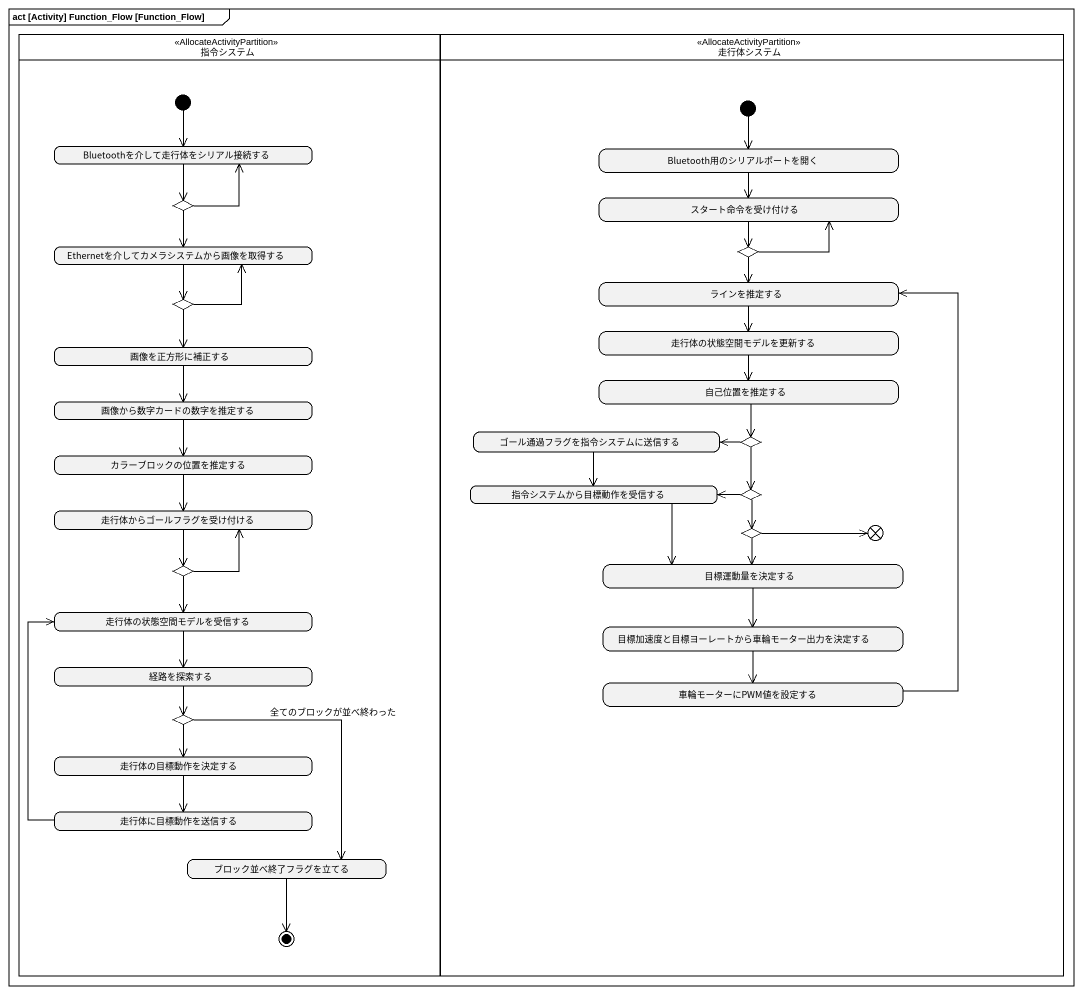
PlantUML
@startuml
mainframe act [Activity] Function_Flow [Function_Flow]
hide empty description
state 指令システム <<AllocateActivityPartition>> {
  state Bluetoothを介して走行体をシリアル接続する
  state choice1 <<choice>>
  state Ethernetを介してカメラシステムから画像を取得する
  state choice3 <<choice>>
  state 画像を正方形に補正する
  state 画像から数字カードの数字を推定する
  state カラーブロックの位置を推定する
  state 走行体からゴールフラグを受け付ける
  state choice7 <<choice>>
  state 走行体の状態空間モデルを受信する
  state 経路を探索する
  state choice8 <<choice>>
  state 走行体の目標動作を決定する
  state 走行体に目標動作を送信する
  state ブロック並べ終了フラグを立てる
  [*] --> Bluetoothを介して走行体をシリアル接続する
  ブロック並べ終了フラグを立てる --> [*]
}
state 走行体システム <<AllocateActivityPartition>> {
  state Bluetooth用のシリアルポートを開く
  state スタート命令を受け付ける
  state choice2 <<choice>>
  state ラインを推定する
  state 走行体の状態空間モデルを更新する
  state 自己位置を推定する
  state ゴール通過フラグを指令システムに送信する
  state choice4 <<choice>>
  state 指令システムから目標動作を受信する
  state choice5 <<choice>>
  state choice6 <<choice>>
  state flowfinal1 <<end>>
  state 目標運動量を決定する
  state 目標加速度と目標ヨーレートから車輪モーター出力を決定する
  state 車輪モーターにPWM値を設定する
  [*] --> Bluetooth用のシリアルポートを開く
}
Bluetoothを介して走行体をシリアル接続する --> choice1
Bluetooth用のシリアルポートを開く --> スタート命令を受け付ける
スタート命令を受け付ける --> choice2
choice1 -up-> Bluetoothを介して走行体をシリアル接続する
choice1 --> Ethernetを介してカメラシステムから画像を取得する
Ethernetを介してカメラシステムから画像を取得する --> choice3
choice2 -up-> スタート命令を受け付ける
choice2 --> ラインを推定する
choice3 -up-> Ethernetを介してカメラシステムから画像を取得する
choice3 --> 画像を正方形に補正する
ラインを推定する --> 走行体の状態空間モデルを更新する
画像を正方形に補正する --> 画像から数字カードの数字を推定する
走行体の状態空間モデルを更新する --> 自己位置を推定する
自己位置を推定する --> choice4
画像から数字カードの数字を推定する --> カラーブロックの位置を推定する
カラーブロックの位置を推定する --> 走行体からゴールフラグを受け付ける
ゴール通過フラグを指令システムに送信する --> 指令システムから目標動作を受信する
choice4 -left-> ゴール通過フラグを指令システムに送信する
choice4 --> choice5
指令システムから目標動作を受信する -right-> 目標運動量を決定する
choice5 -left-> 指令システムから目標動作を受信する
choice5 --> choice6
走行体からゴールフラグを受け付ける --> choice7
choice6 -right-> flowfinal1
choice6 --> 目標運動量を決定する
choice7 -up-> 走行体からゴールフラグを受け付ける
choice7 --> 走行体の状態空間モデルを受信する
目標運動量を決定する --> 目標加速度と目標ヨーレートから車輪モーター出力を決定する
走行体の状態空間モデルを受信する --> 経路を探索する
目標加速度と目標ヨーレートから車輪モーター出力を決定する --> 車輪モーターにPWM値を設定する
経路を探索する --> choice8
車輪モーターにPWM値を設定する -up-> ラインを推定する
choice8 --> 走行体の目標動作を決定する
choice8 --> ブロック並べ終了フラグを立てる : 全てのブロックが並べ終わった
走行体の目標動作を決定する --> 走行体に目標動作を送信する
走行体に目標動作を送信する -up-> 走行体の状態空間モデルを受信する
@enduml
